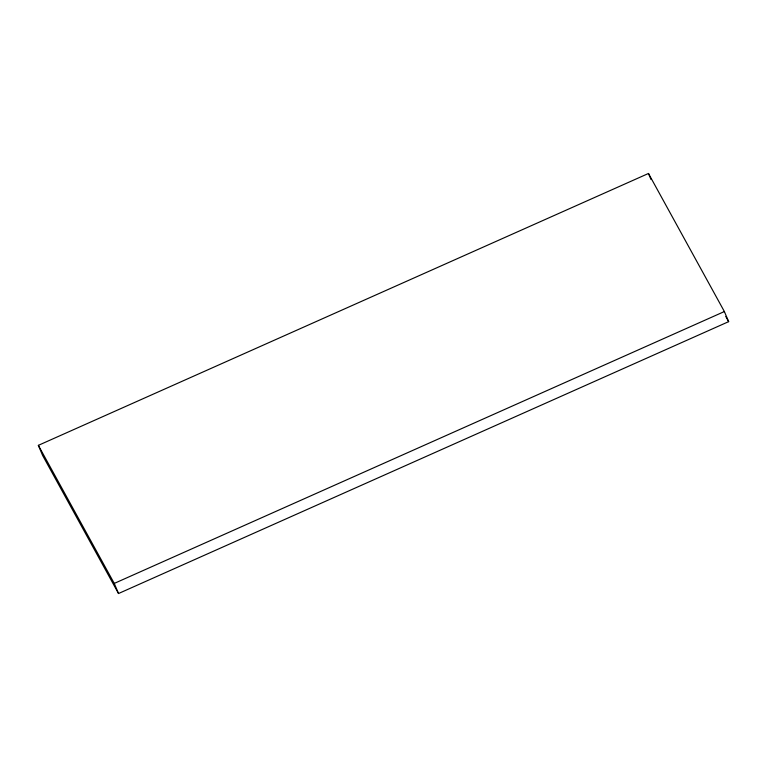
<?xml version="1.0" encoding="UTF-8"?>
<svg xmlns="http://www.w3.org/2000/svg" width="767" height="767" viewBox="0 0 767 767"><rect width="100%" height="100%" fill="white"/><g stroke="black" fill="none" stroke-linecap="round" stroke-linejoin="round"><path stroke-width="1.15" d="M38.35 445.349L648.479 173.476L724.374 311.546L728.65 321.651L118.521 593.524L42.626 455.454L38.35 445.349L114.254 583.419L118.521 593.524M114.254 583.419L724.374 311.546M725.774 316.416L728.65 321.651M648.479 173.476L651.039 179.545"/></g></svg>
